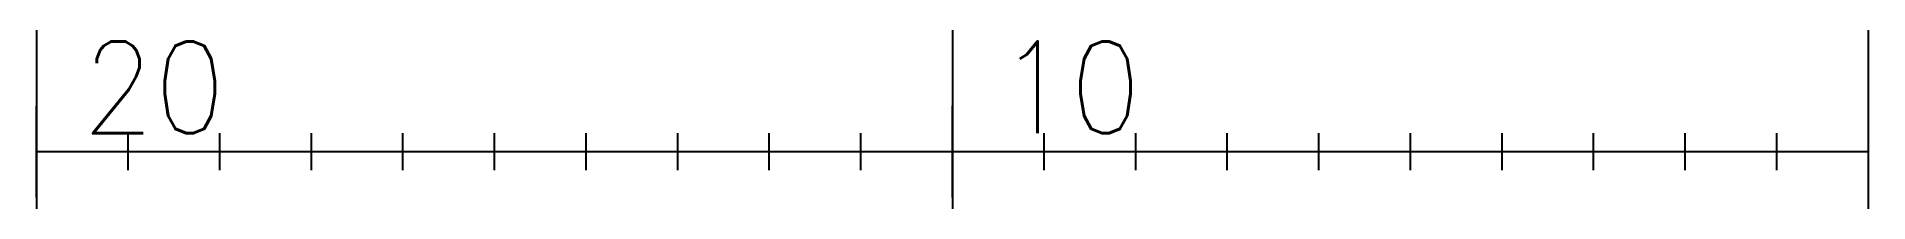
# Model space of a CAD drawing. Header units: millimetres. Extents: x 10 to 31.9, y -0.5 to 31.2.
# Drawn here: x 10 to 30, y -0.5 to 1.2 of the extents above.
import ezdxf

# ---------------------------------------------------------------- set-up
doc = ezdxf.new("R2010")
doc.units = ezdxf.units.MM
doc.layers.get('0').update_dxf_attribs({"lineweight": 25})
doc.styles.add('textstyle13', font='')
doc.styles.add('textstyle14', font='')
doc.styles.get('textstyle13').set_extended_font_data('standard')
doc.styles.get('textstyle14').set_extended_font_data('standard')

msp = doc.modelspace()

# ---------------------------------------------------------------- linework, layer by layer
for p, q in [((10, -0.5), (10, 0.5)), ((20, -0.5), (20, 0.5)), ((20, -0.5), (20, 0.5)), ((30, -0.5), (30, 0.5)), ((30, -0.5), (30, 0.5)), ((11, -0.2), (11, 0.2)), ((12, -0.2), (12, 0.2)), ((13, -0.2), (13, 0.2)), ((14, -0.2), (14, 0.2)), ((15, -0.2), (15, 0.2)), ((16, -0.2), (16, 0.2)), ((17, -0.2), (17, 0.2)), ((18, -0.2), (18, 0.2)), ((19, -0.2), (19, 0.2)), ((20, -0.2), (20, 0.2)), ((21, -0.2), (21, 0.2)), ((21, -0.2), (21, 0.2)), ((22, -0.2), (22, 0.2)), ((22, -0.2), (22, 0.2)), ((23, -0.2), (23, 0.2)), ((23, -0.2), (23, 0.2)), ((24, -0.2), (24, 0.2)), ((24, -0.2), (24, 0.2)), ((25, -0.2), (25, 0.2)), ((25, -0.2), (25, 0.2)), ((26, -0.2), (26, 0.2)), ((26, -0.2), (26, 0.2)), ((27, -0.2), (27, 0.2)), ((27, -0.2), (27, 0.2)), ((28, -0.2), (28, 0.2)), ((28, -0.2), (28, 0.2)), ((29, -0.2), (29, 0.2)), ((29, -0.2), (29, 0.2)), ((30, 0), (10, 0)), ((30, 0), (20, 0))]:
    msp.add_line(p, q)
for p, direction in [((10, 30), (0, -1)), ((20, 30), (0, -1)), ((30, 0), (0, 1))]:
    msp.add_xline(p, direction)

# ---------------------------------------------------------------- texts
at = {"char_height": 1, "attachment_point": 1}
for s, insert, style in [('20', (10.5, 1.2), 'textstyle14'), ('10', (20.5, 1.2), 'textstyle13')]:
    msp.add_mtext(s, dxfattribs=dict(at, insert=insert, style=style))

doc.saveas('drawing.dxf')
